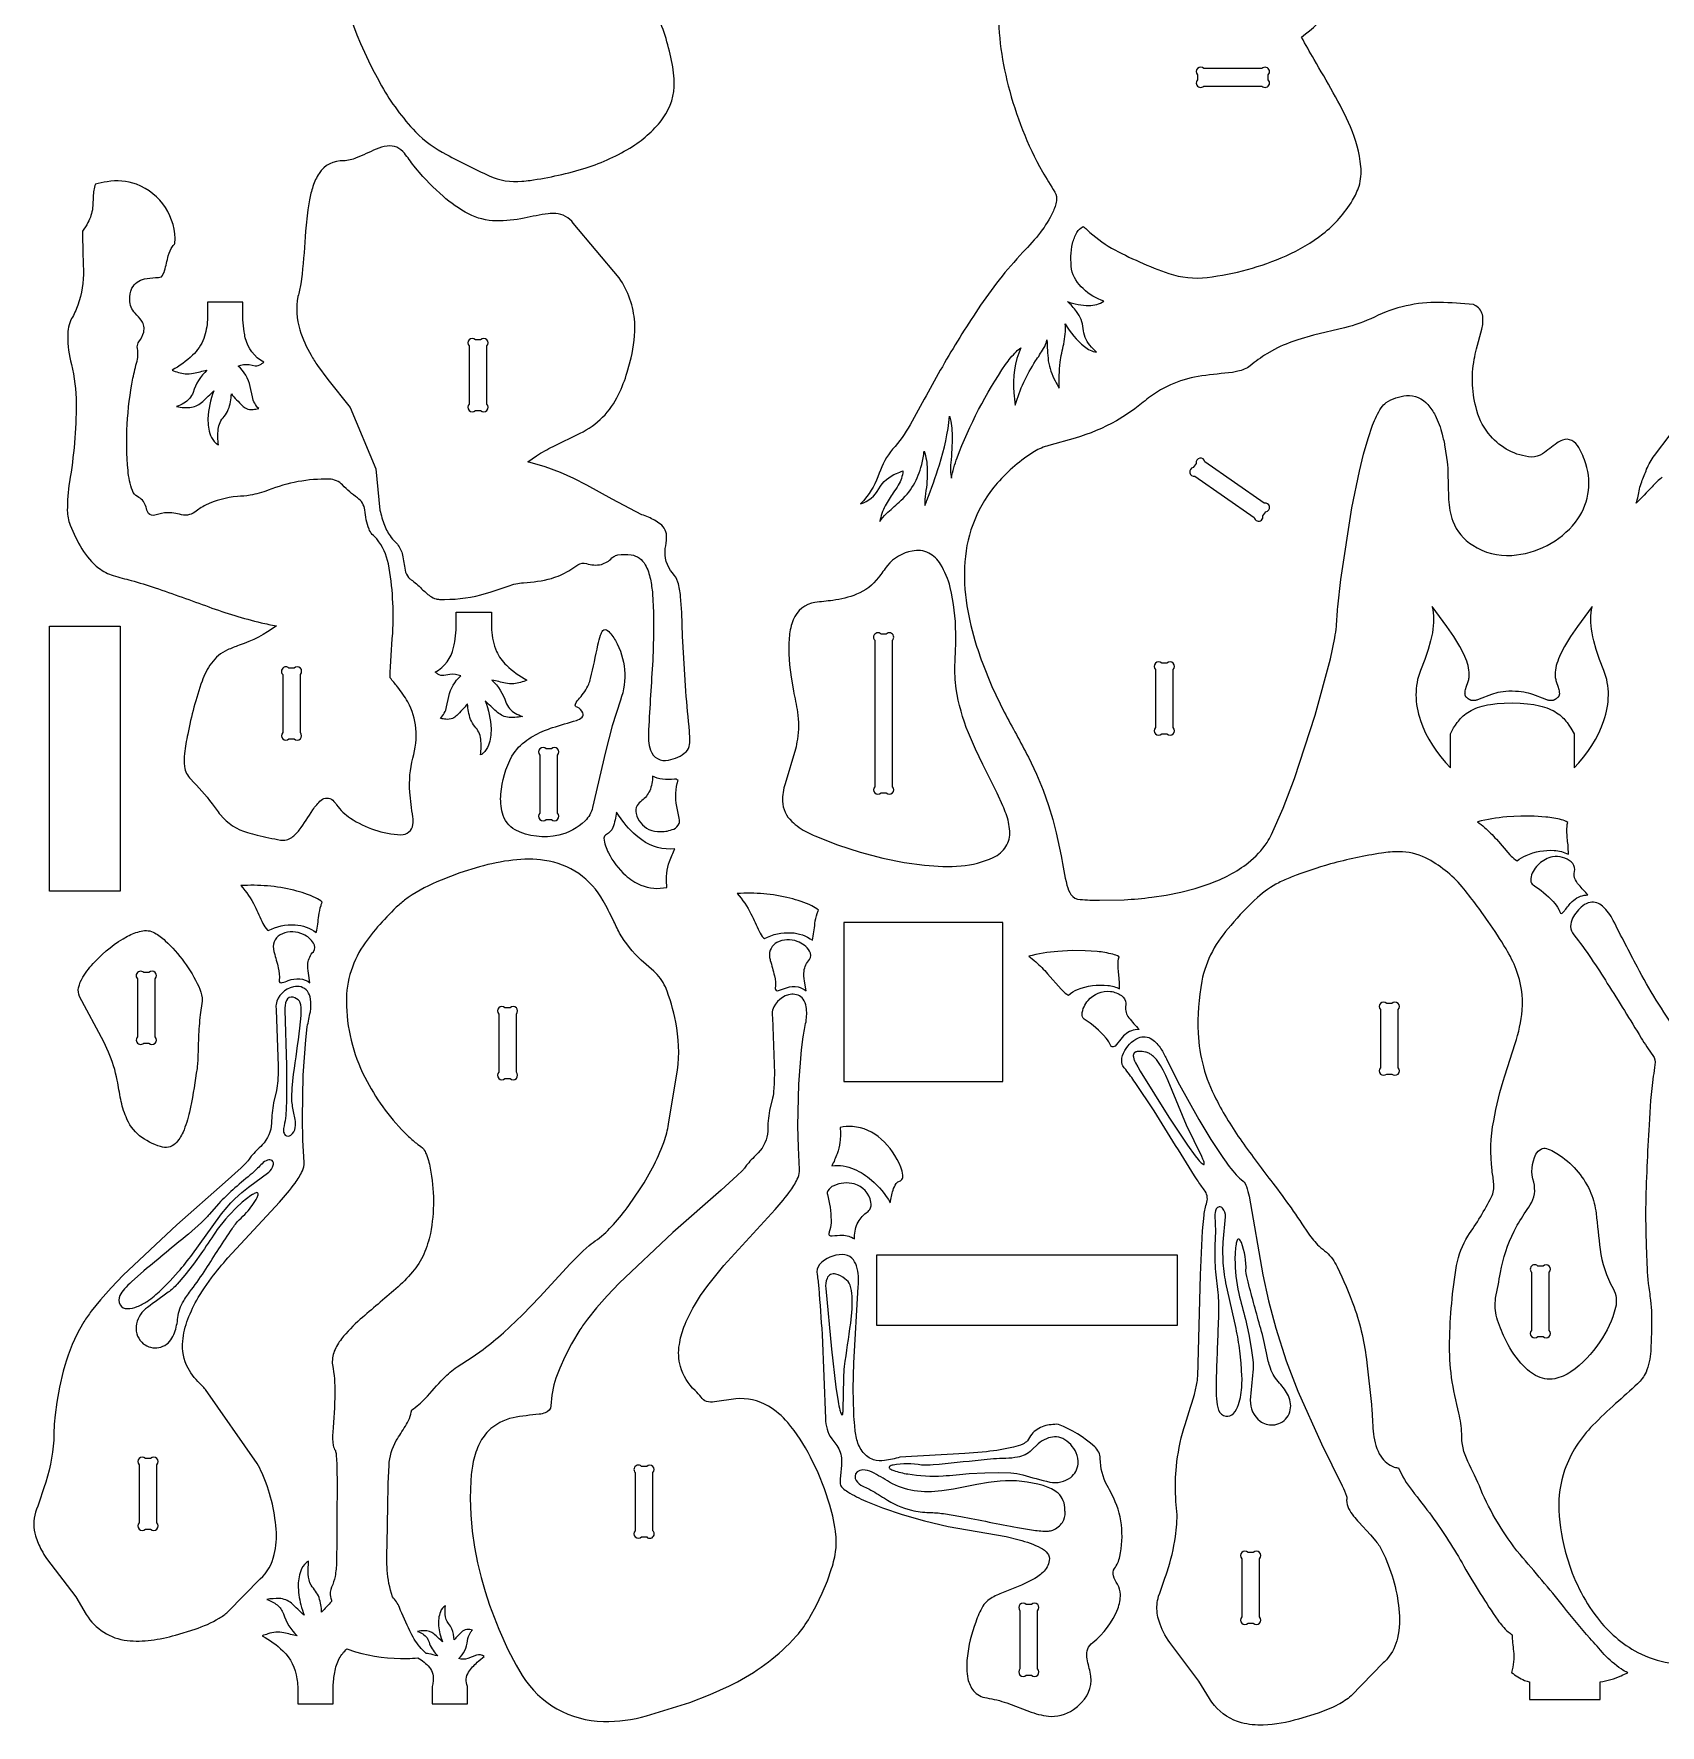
# Model space of a CAD drawing. Extents: x -8 to 102, y -13 to 82.
# Drawn here: x -7.41 to 38.62, y -12.76 to 35.13 of the extents above; entities that cross this region are included whole.
import ezdxf

# ---------------------------------------------------------------- set-up
doc = ezdxf.new("R2010")
doc.units = 0
doc.header["$MEASUREMENT"] = 0
doc.layers.get('0').update_dxf_attribs({"linetype": 'CONTINUOUS'})

msp = doc.modelspace()

# ---------------------------------------------------------------- linework, layer by layer
for points in [[(0.971, 37.663, 0.07985), (2.432, 33.65, 0.060537), (3.393, 32.353, 0.079086), (4.27, 31.706, 0.011573), (5.478, 31.104, 0.13375), (6.406, 30.95, 0.020815), (6.636, 30.977, 0.040692), (8.224, 31.331, 0.062353), (9.535, 31.937, 0.092105), (10.408, 32.747, 0.167821), (10.717, 33.764, 0.033822), (10.688, 34.102, 0.054737), (10.305, 35.508, 0.021849)], [(19.899, 36.07, 0.074267), (20.173, 33.657, 0.066044), (21.138, 31.222, 0.007906), (21.493, 30.641, -0.162679), (21.537, 30.396, -0.070518), (21.431, 30.076, -0.057693), (21.086, 29.511, -0.026489), (20.586, 28.939, 0.042284), (19.317, 27.335, 0.018242), (18.307, 25.701, 0.004023), (17.393, 24.054, -0.060794), (16.899, 23.366, 0.086601), (16.518, 22.683, -0.090637), (16.107, 21.94, -0.02392), (15.991, 21.815, 0.188182), (16.511, 22.24, -0.175135), (17.009, 22.68, -0.023184), (17.191, 22.747, -0.118251), (17.058, 22.345, -0.031794), (16.916, 22.131, 0.026785), (16.687, 21.761, 0.077026), (16.538, 21.313, -0.067616), (16.718, 21.538, -0.008769), (17.086, 21.863, 0.156776), (17.721, 22.927, 0.033382), (17.79, 23.312, -0.079371), (17.877, 22.795, -0.054201), (17.828, 22.105, 0.053871), (17.811, 21.774, 0.038903), (17.869, 21.907, 0.009287), (18.225, 22.919, 0.050482), (18.512, 24.298, -0.069148), (18.58, 23.746, -0.028796), (18.546, 22.977, 0.067967), (18.561, 22.545, -0.036164), (18.725, 23.122, -0.058782), (20.098, 25.765, -0.049387), (20.397, 26.125, -0.026304), (20.526, 26.237, 0.124774), (20.328, 24.958, 0.020766), (20.368, 24.611, -0.073825), (20.947, 25.862, 0.009793), (21.171, 26.211, 0.084693), (21.267, 26.463, 0.019747), (21.305, 25.865, 0.082244), (21.498, 25.298, 0.019063), (21.617, 25.089, -0.036325), (21.643, 25.825, -0.026425), (21.743, 26.341, 0.066476), (21.786, 26.912, 0.096788), (22.329, 26.269, 0.116157), (22.669, 26.11, -0.026073), (22.482, 26.306, -0.15081), (22.294, 26.784, 0.138701), (22.102, 27.261, 0.056276), (21.845, 27.548, 0.093564), (22.458, 27.43, 0.139041), (22.879, 27.555, -0.116903), (22.295, 27.91, -0.168219), (21.964, 28.459, -0.083923), (21.993, 29.191, -0.066568), (22.116, 29.504, -0.142693), (22.29, 29.668), (22.323, 29.651, -0.047693), (22.402, 29.576, 0.054516), (23.094, 29.058, 0.038172), (24.716, 28.337, 0.108398), (25.804, 28.228, 0.073413), (28.035, 28.839, 0.05551), (29.079, 29.461, 0.090073), (29.918, 30.411, 0.049961), (30.102, 30.814, 0.094579), (30.152, 31.369, 0.082812), (29.858, 32.489, 0.025033), (29.369, 33.459, 0.004518), (28.827, 34.401, -0.00947), (28.475, 35.034, 0.049697), (29.314, 35.815, 0.044365)], [(38.681, 22.57, 0.032512), (38.394, 22.301, -0.008994), (37.947, 21.837, 0.03751), (38.039, 22.233, -0.033272), (38.103, 22.441, -0.003632), (38.242, 22.795, -0.051996), (38.462, 23.183), (38.906, 23.773, 0.039199)], [(39.113, 6.868, -0.034838), (37.98, 8.701, -0.003946), (37.295, 10.023, 0.094421), (36.997, 10.425, 0.223286), (36.64, 10.53, 0.13347), (36.437, 10.435, 0.103407), (36.144, 10.086, 0.108505), (36.089, 9.852, 0.161755), (36.185, 9.615, -0.023981), (37.129, 8.24, -0.004219), (38.088, 6.692, 0.015925), (38.417, 6.201, -0.189539), (38.478, 5.935, -0.01026), (38.427, 5.608, 0.020532), (38.31, 4.235, 0.009675), (38.212, 1.863, 0.011717), (38.238, 0.622, 0.021309), (38.287, -0.257, 0.003432), (38.354, -0.734, -0.035832), (38.378, -1.531, -0.009663), (38.358, -2.177, -0.086739), (38.224, -2.772, -0.098046), (37.983, -3.097, -0.007922), (37.363, -3.66, 0.011556), (36.722, -4.271, 0.108194), (35.919, -5.54, 0.093257), (35.757, -6.677, 0.063853), (35.984, -7.999, 0.093412), (36.847, -9.729, 0.105223), (37.99, -10.704, 0.163797), (39.819, -10.993, 0.060579)]]:
    msp.add_lwpolyline(points, format="xyb")
for points in [[(25.708, 33.643), (27.354, 33.643, 1), (27.531, 33.82), (27.531, 33.966, 1), (27.354, 34.143), (25.708, 34.143, 1), (25.531, 33.966), (25.531, 33.82, 1)], [(11.051, 14.798, 0.178281), (11.15, 15.006, 0.033481), (11.159, 15.175), (11.148, 15.367, 0.001958), (11.042, 16.509), (10.951, 18.074), (10.93, 18.738), (10.896, 19.195, 0.049313), (10.822, 19.602, 0.116728), (10.665, 19.859, -0.20712), (10.464, 20.554, 0.023067), (10.501, 20.861, 0.256167), (10.324, 21.245, 0.068447), (9.987, 21.436, 0.017744), (9.799, 21.51), (8.958, 21.945), (8.239, 22.346), (7.879, 22.531), (7.494, 22.703), (7.065, 22.862), (6.575, 23.006), (6.819, 23.176, -0.025929), (7.287, 23.443), (8.054, 23.814, 0.171014), (9.139, 24.911, 0.043375), (9.384, 25.541), (9.495, 25.948, 0.074093), (9.597, 26.958, 0.135872), (9.157, 28.216), (7.86, 29.76, 0.238538), (7.361, 30.036, 0.040557), (7.153, 30.031, 0.026906), (6.47, 29.903, -0.050065), (5.679, 29.827, -0.111186), (4.892, 30.026, -0.056522), (4.172, 30.527), (3.882, 30.794), (3.605, 31.083), (3.35, 31.383, 0.009673), (3.078, 31.745, 0.265699), (2.591, 31.949, 0.069329), (2.277, 31.862, -0.006645), (1.718, 31.61, -0.074444), (1.361, 31.529, 0.271912), (0.663, 31.173, 0.068203), (0.489, 30.807, 0.032946), (0.39, 30.422), (0.343, 30.139), (0.281, 29.534, -0.010107), (0.183, 28.318), (0.143, 28.045, -0.012134), (0.066, 27.687, 0.121151), (0.121, 26.743, 0.059183), (0.438, 26.026, 0.018909), (0.622, 25.731), (0.907, 25.333), (1.544, 24.544), (2.27, 22.808), (2.388, 21.638, 0.034941), (2.514, 21.21, 0.061726), (2.704, 20.867, 0.02665), (2.879, 20.671, -0.127471), (3.023, 20.367, -0.006262), (3.096, 19.941, 0.108839), (3.196, 19.73, 0.074214), (3.266, 19.67, -0.05919), (3.566, 19.415, 0.03897), (3.81, 19.204, 0.07168), (3.976, 19.126, 0.058108), (4.068, 19.113, 0.069397), (5.241, 19.239), (5.531, 19.323), (6.019, 19.49, -0.065693), (6.449, 19.583, 0.054562), (7.241, 19.707, 0.067321), (7.731, 19.924), (7.99, 20.094, -0.202817), (8.229, 20.124, 0.129776), (8.655, 20.103, 0.13557), (8.953, 20.284, -0.05437), (9.059, 20.353, -0.07755), (9.124, 20.369, -0.066446), (9.5, 20.375, -0.230988), (9.895, 20.092, -0.080083), (10.042, 19.686, -0.029031), (10.102, 19.271), (10.132, 18.744), (10.133, 18.112), (10.108, 17.38, 0.001519), (9.99, 15.421, 0.022392), (9.993, 15.107, 0.05472), (10.045, 14.844, 0.385458), (10.555, 14.561, 0.141501)], [(2.674, 16.889, -0.013192), (2.749, 18.154, 0.059123), (2.628, 20.12, 0.114847), (2.295, 20.824, 0.038603), (2.17, 20.952, -0.091529), (2.077, 21.101, -0.075959), (1.963, 21.645, 0.20403), (1.748, 21.985, -0.048907), (1.33, 22.352, 0.186135), (0.948, 22.517, 0.100252), (-0.778, 22.2, -0.038401), (-1.288, 22.059, -0.028276), (-1.649, 22.025, 0.088598), (-2.553, 21.781, 0.050706), (-2.852, 21.582, -0.234057), (-3.29, 21.521, 0.113017), (-3.716, 21.558, 0.023627), (-4.021, 21.49, -0.339561), (-4.197, 21.596, -0.023927), (-4.246, 21.767, 0.187802), (-4.479, 22.022, -0.174388), (-4.618, 22.192, -0.070926), (-4.743, 22.761, -0.071613), (-4.605, 25.371, -0.015452), (-4.488, 25.861, 0.113875), (-4.483, 26.264, -0.162954), (-4.435, 26.407, 0.082309), (-4.3, 26.682, 0.211195), (-4.358, 26.994, 0.046464), (-4.544, 27.214, -0.192832), (-4.695, 27.592, -0.113817), (-4.633, 27.922, -0.219063), (-4.282, 28.187, -0.041894), (-3.966, 28.222, 0.033425), (-3.8, 28.244, 0.095298), (-3.709, 28.418, 0.00277), (-3.604, 28.841, -0.076642), (-3.483, 29.108, -0.043845), (-3.415, 29.19, 0.328486), (-4.509, 30.864, 0.125138), (-5.336, 30.938, 0.034321), (-5.667, 30.87, 0.07145), (-5.733, 30.515, -0.01966), (-5.747, 30.193, -0.099529), (-5.879, 29.785, -0.035923), (-6.035, 29.535, 0.005279), (-6.007, 28.44, -0.087788), (-6.164, 27.442, -0.037552), (-6.342, 27.061, 0.128014), (-6.45, 26.571, 0.064592), (-6.348, 25.767, -0.064387), (-6.214, 24.659, -0.042951), (-6.402, 22.436, 0.032372), (-6.464, 21.629, 0.091348), (-6.383, 21.217, 0.037028), (-6.05, 20.542, 0.089911), (-5.573, 19.998, 0.084505), (-5.163, 19.786, 0.014774), (-4.654, 19.648, -0.01359), (-3.975, 19.44, -0.004579), (-2.459, 18.9, 0.028296), (-0.978, 18.452, 0.013162), (-0.545, 18.364, -0.080481), (-1.602, 17.813, 0.011974), (-1.929, 17.682, 0.131057), (-2.383, 17.304, 0.078379), (-2.649, 16.799, 0.038979), (-3.052, 15.297, 0.022833), (-3.15, 14.748, 0.056079), (-3.148, 14.378, 0.150124), (-2.968, 14.018, -0.033901), (-2.366, 13.327, 0.012793), (-2.13, 13.015, 0.150841), (-1.36, 12.508, 0.006846), (-1.087, 12.436, 0.010561), (-0.426, 12.295, 0.208047), (-0.111, 12.373, 0.06707), (0.102, 12.58, 0.019464), (0.485, 13.151, -0.056689), (0.722, 13.425, -0.391985), (1.049, 13.422, -0.066798), (1.16, 13.295, 0.091304), (1.553, 12.919, 0.139567), (2.981, 12.448, 0.388327), (3.32, 12.735, 0.070786), (3.32, 12.953, -0.020435), (3.23, 13.656, -0.080742), (3.322, 14.619, 0.08369), (3.406, 15.46, 0.10963), (3.172, 16.208, 0.043926), (2.881, 16.639, 0.011415)], [(-1.495, 27.53), (-2.495, 27.53), (-2.495, 27.03, -0.068844), (-2.599, 26.503, -0.112101), (-2.918, 26.023, -0.064942), (-3.499, 25.6, 0.07331), (-3.126, 25.501, 0.07207), (-2.893, 25.516, 0.005783), (-2.509, 25.604, 0.123911), (-2.903, 24.974, -0.184957), (-3.165, 24.667, -0.039036), (-3.369, 24.57, 0.075561), (-2.946, 24.551, 0.153549), (-2.631, 24.718, 0.003489), (-2.314, 25.015, 0.081362), (-2.482, 24.227, 0.092003), (-2.409, 23.755, 0.110441), (-2.262, 23.536, 0.061375), (-2.187, 23.484, -0.051974), (-2.193, 23.93, -0.158753), (-2.022, 24.29, 0.133981), (-1.845, 24.709, 0.02712), (-1.819, 24.931, 0.024975), (-1.512, 24.6, 0.056066), (-1.395, 24.519, 0.151487), (-1.204, 24.492, 0.011613), (-1.046, 24.513, -0.141205), (-1.225, 24.845), (-1.286, 25.141, 0.158802), (-1.627, 25.719, -0.113769), (-1.317, 25.764), (-1.145, 25.728, 0.17626), (-0.977, 25.773, 0.030081), (-0.898, 25.829, -0.222578), (-1.424, 26.522, -0.024043), (-1.457, 26.687, -0.016694), (-1.495, 27.03)], [(22.206, 10.617, 0.017877), (22.759, 10.592), (23.454, 10.608, 0.018689), (24.237, 10.679), (24.645, 10.741), (25.055, 10.824), (25.461, 10.928), (25.856, 11.057, 0.078932), (26.965, 11.654, 0.079276), (27.497, 12.232, 0.029897), (27.624, 12.458), (27.951, 13.2), (28.275, 14.042), (28.862, 15.831), (29.291, 17.425), (29.416, 18.025, 0.023072), (29.461, 18.347, -0.008382), (29.501, 18.898), (29.589, 19.672), (29.901, 21.702), (30.113, 22.744), (30.23, 23.226), (30.355, 23.663), (30.485, 24.044, -0.058543), (30.73, 24.539, -0.068846), (30.869, 24.684, -0.119463), (31.444, 24.882, -0.228855), (32.05, 24.627, -0.068925), (32.256, 24.325, -0.05384), (32.454, 23.787, -0.019727), (32.533, 23.43), (32.595, 23.007, -0.021328), (32.618, 22.656, 0.00927), (32.636, 21.944, 0.073057), (32.754, 21.326, 0.165071), (33.319, 20.643, 0.164834), (34.423, 20.358, 0.210078), (36.23, 21.299, 0.24883), (36.521, 22.948, 0.05734), (36.321, 23.41, 0.12382), (36.125, 23.609, 0.224622), (35.859, 23.619, 0.058836), (35.699, 23.534, -0.002001), (35.298, 23.235, -0.140446), (34.982, 23.141, -0.197013), (33.821, 23.739, -0.112392), (33.437, 24.458, -0.11953), (33.362, 25.909, -0.018196), (33.427, 26.208), (33.573, 26.76, 0.098422), (33.604, 27.132, 0.217769), (33.407, 27.423, 0.02727), (33.338, 27.462, 0.015159), (32.375, 27.521, 0.118192), (30.539, 27.107, -0.049788), (29.686, 26.801), (28.813, 26.59), (28.373, 26.465, 0.042721), (27.71, 26.19), (27.489, 26.064, 0.033813), (27.02, 25.724, -0.105727), (26.671, 25.569, -0.019438), (26.519, 25.539, 0.005619), (25.653, 25.441, 0.131483), (24.139, 24.815, -0.004428), (23.754, 24.508), (23.492, 24.326), (23.235, 24.17, -0.056922), (22.064, 23.678), (21.318, 23.468, 0.061363), (20.913, 23.303, 0.068746), (19.862, 22.406, 0.16348), (18.945, 20.176, 0.060888), (19.003, 18.932, 0.038942), (19.268, 17.815, 0.013576), (19.431, 17.337), (19.711, 16.647), (20.058, 15.918, -0.001414), (20.745, 14.644), (20.971, 14.163), (21.158, 13.707), (21.31, 13.277), (21.432, 12.875), (21.529, 12.502), (21.668, 11.847, 0.021389), (21.834, 11.016, 0.06971), (21.947, 10.753, 0.255227)], [(4.913, 26.287), (4.913, 24.64, 1), (5.089, 24.463), (5.236, 24.463, 1), (5.413, 24.64), (5.413, 26.287, 1), (5.236, 26.463), (5.089, 26.463, 1)], [(25.453, 22.597), (27.134, 21.43, 1), (27.38, 21.474), (27.463, 21.594, 1), (27.419, 21.84), (25.738, 23.008, 1), (25.492, 22.963), (25.408, 22.843, 1)], [(17.453, 20.478, 0.18479), (16.751, 20.068, 0.011276), (16.5, 19.73, -0.13645), (15.878, 19.257, -0.060755), (15.202, 19.082, -0.0022), (14.7, 19.026, 0.268249), (14.085, 18.535, 0.072182), (13.976, 18.079, 0.020509), (13.96, 17.841), (13.963, 17.569), (13.984, 17.259), (14.026, 16.91), (14.09, 16.519, -0.008961), (14.207, 15.917, -0.073921), (14.202, 15.15, -0.020669), (14.148, 14.871), (13.854, 13.893, 0.078552), (13.781, 13.396, 0.192817), (14.041, 12.827, 0.075294), (14.484, 12.517, 0.019173), (14.701, 12.414), (15.34, 12.16), (15.983, 11.951), (16.617, 11.786), (17.229, 11.664), (17.805, 11.586, 0.044499), (18.838, 11.564, 0.088789), (19.749, 11.804, 0.132211), (20.107, 12.112, 0.16497), (20.215, 12.553, 0.071959), (20.108, 13.041, 0.017437), (20.022, 13.263), (19.856, 13.626), (19.451, 14.432), (19.24, 14.872), (19.043, 15.335, -0.059173), (18.699, 16.579), (18.671, 16.841), (18.66, 17.107), (18.661, 17.242, 0.016764), (18.687, 18.156, 0.054492), (18.528, 19.452, 0.071404), (18.258, 20.108, 0.126689), (17.921, 20.424, 0.179703)], [(4.544, 18.754), (5.544, 18.754), (5.544, 18.254, 0.090549), (5.686, 17.639, 0.093385), (5.968, 17.248, 0.064942), (6.548, 16.825, -0.07331), (6.175, 16.725, -0.07207), (5.942, 16.74, -0.005783), (5.558, 16.828, -0.123911), (5.952, 16.199, 0.184961), (6.214, 15.891, 0.039036), (6.418, 15.794, -0.075561), (5.995, 15.776, -0.153549), (5.68, 15.942, -0.003489), (5.363, 16.239, -0.081362), (5.532, 15.451, -0.092003), (5.459, 14.98, -0.110441), (5.311, 14.76, -0.061375), (5.237, 14.708, 0.051974), (5.242, 15.155, 0.158753), (5.071, 15.515, -0.133973), (4.894, 15.933, -0.02712), (4.868, 16.155, -0.024991), (4.561, 15.824, -0.056041), (4.444, 15.743, -0.151487), (4.253, 15.717, -0.011613), (4.096, 15.738, 0.141198), (4.274, 16.069), (4.335, 16.365, -0.158802), (4.676, 16.943, 0.113769), (4.367, 16.989), (4.194, 16.952, -0.176275), (4.026, 16.998, -0.029943), (3.947, 17.053, 0.222578), (4.473, 17.746, 0.024043), (4.506, 17.912, 0.016694), (4.544, 18.254)], [(8.039, 16.319, 0.080498), (8.296, 16.709, 0.038778), (8.351, 16.873, 0.008786), (8.556, 17.825, -0.024597), (8.631, 18.103, -0.06162), (8.698, 18.228, -0.428602), (8.832, 18.234, -0.075148), (9.05, 17.95, -0.223976), (9.192, 16.256), (8.959, 15.53), (8.768, 14.799), (8.407, 13.218, -0.135665), (8.192, 12.84, -0.143582), (7.446, 12.437, -0.176973), (6.213, 12.587, -0.205448), (5.853, 13.062, -0.088397), (5.81, 13.598, -0.102807), (6.124, 14.674, -0.106953), (6.547, 15.128, -0.06052), (7.041, 15.396, -0.021531), (7.275, 15.481, -0.0075), (7.946, 15.683, 0.124577), (8.111, 15.777, 0.286415), (8.128, 15.897, 0.244634), (7.969, 16.058, -0.409728), (7.918, 16.144, -0.076316)], [(16.393, 17.954), (16.393, 13.807, 1), (16.57, 13.63), (16.717, 13.63, 1), (16.893, 13.807), (16.893, 17.954, 1), (16.717, 18.13), (16.57, 18.13, 1)], [(24.339, 17.126), (24.339, 15.48, 1), (24.516, 15.303), (24.662, 15.303, 1), (24.839, 15.48), (24.839, 17.126, 1), (24.662, 17.303), (24.516, 17.303, 1)], [(-0.366, 16.988), (-0.366, 15.341, 1), (-0.189, 15.165), (-0.043, 15.165, 1), (0.134, 15.341), (0.134, 16.988, 1), (-0.043, 17.165), (-0.189, 17.165, 1)], [(6.915, 14.704), (6.915, 13.058, 1), (7.091, 12.881), (7.238, 12.881, 1), (7.415, 13.058), (7.415, 14.704, 1), (7.238, 14.881), (7.091, 14.881, 1)], [(10.1, 14.108, -0.106151), (10.022, 13.689, -0.123987), (9.8, 13.416, 0.067693), (9.666, 13.273, 0.211793), (9.636, 13.045, 0.215138), (9.999, 12.598, 0.098916), (10.333, 12.536, 0.105513), (10.701, 12.61, 0.181614), (10.858, 12.767, 0.149044), (10.862, 12.864, 0.014462), (10.787, 13.249, -0.125907), (10.829, 13.992, 0.192646), (10.721, 14.021, -0.044704), (10.38, 14.019, -0.093826)], [(9.085, 13.086, -0.051504), (8.977, 12.651, -0.21037), (8.795, 12.458, 0.225462), (8.723, 12.349, 0.088263), (8.853, 11.937, 0.096356), (9.334, 11.299, 0.074356), (9.776, 11.02, 0.151364), (10.505, 10.957, 0.064092), (10.507, 11.008, -0.121409), (10.586, 11.694, -0.032344), (10.738, 12.052, -0.190016), (9.801, 12.3, -0.082206), (9.236, 12.87, -0.014555)], [(36.026, 11.894, 0.024046), (36.017, 12.161, -0.019344), (35.985, 12.552, -0.071742), (36.01, 12.799, 0.084811), (35.834, 12.871, 0.040901), (35.388, 12.948), (35.055, 12.972), (34.681, 12.975), (34.28, 12.953, 0.040707), (33.454, 12.815, -0.021927), (33.653, 12.655, -0.029254), (33.988, 12.32), (34.371, 11.883, 0.050689), (34.526, 11.741, 0.031502), (34.575, 11.71, -0.072447), (34.834, 11.862, -0.120703), (35.62, 12.003, -0.098551)], [(4.863, -11.665, -0.247383), (4.896, -11.263, -0.062125), (5.143, -10.983, -0.017922), (5.337, -10.818, 0.262311), (5.119, -10.787), (4.876, -10.881, -0.152769), (4.617, -10.88, 0.188831), (4.866, -10.375, -0.09101), (4.949, -10.143, -0.054293), (5.006, -10.072, 0.057266), (4.846, -10.056, 0.183778), (4.692, -10.133, 0.030617), (4.488, -10.352, 0.090877), (4.423, -10.038, 0.080542), (4.326, -9.89, -0.167648), (4.234, -9.632, -0.041018), (4.241, -9.382, 0.177598), (4.098, -9.554, 0.120808), (4.048, -9.949, 0.069651), (4.157, -10.408, 0.016814), (3.912, -10.181, 0.191431), (3.644, -10.092, 0.034004), (3.45, -10.11, -0.156188), (3.719, -10.295, -0.067594), (3.791, -10.459, 0.103088), (4.026, -10.803, 0.006368), (3.767, -10.743, 0.026088), (3.698, -10.733, -0.079517), (3.36, -10.325, -0.022164), (3.233, -10.093, -0.009793), (2.936, -9.43, 0.095881), (2.74, -9.131, -0.060462), (2.589, -8.371), (2.579, -8.121, 0.002248), (2.619, -5.916), (2.645, -5.411, -0.118209), (2.85, -4.708, -0.011759), (3.109, -4.298, 0.090828), (3.287, -3.84, 0.04597), (3.667, -3.516, -0.005566), (4.186, -2.949, -0.052955), (4.572, -2.617), (4.997, -2.348), (5.304, -2.129, 0.020653), (5.884, -1.651), (6.419, -1.144), (6.911, -0.632), (7.77, 0.3), (8.139, 0.669), (8.31, 0.817, -0.01687), (8.542, 0.988, 0.046032), (8.993, 1.412, 0.02526), (9.433, 1.952), (9.757, 2.424, 0.061353), (10.453, 3.823, 0.047114), (10.562, 4.316), (10.809, 5.78, 0.084268), (10.758, 7.145, 0.051281), (10.465, 8.139, 0.107975), (10.138, 8.588), (9.783, 8.892, -0.071932), (9.171, 9.664, -0.017298), (8.988, 10.036, 0.009645), (8.708, 10.576, 0.23801), (7.046, 11.72, 0.07169), (6.152, 11.728, 0.04009), (5.202, 11.54), (4.651, 11.37), (4.121, 11.166, 0.048864), (3.186, 10.671, 0.035461), (2.92, 10.458, 0.05511), (1.911, 9.305, 0.161713), (1.439, 7.596, 0.115226), (2.022, 5.459, 0.078726), (3.168, 3.929, 0.019229), (3.418, 3.712, -0.020753), (3.588, 3.585, -0.106081), (3.68, 3.444, -0.056181), (3.81, 3.006, -0.096694), (3.815, 1.159, -0.048993), (3.63, 0.574, -0.071058), (3.306, 0.067, -0.034762), (2.837, -0.411, 0.003881), (1.831, -1.272, 0.044838), (1.295, -1.828, 0.060427), (1.094, -2.175, 0.116907), (1.042, -2.564, -0.048005), (1.114, -3.36, -0.013072), (1.049, -4.472, 0.053051), (1.065, -4.844, 0.085508), (1.124, -4.992, -0.087191), (1.146, -5.1, -0.01765), (1.162, -5.337), (1.173, -6.084, -0.000885), (1.159, -8.142, -0.035383), (1.117, -8.552, -0.057843), (1.017, -8.86, 0.161762), (0.99, -9.133, 0.024265), (1.019, -9.258), (1.018, -9.26, 0.024215), (0.736, -9.566, 0.069827), (0.662, -9.153, 0.063673), (0.567, -8.972, -0.030679), (0.442, -8.804, -0.123525), (0.356, -8.489, -0.039334), (0.368, -8.119, 0.163188), (0.17, -8.339, 0.107892), (0.074, -8.791, 0.069468), (0.148, -9.357, 0.025945), (0.241, -9.65, 0.005037), (-0.119, -9.314, 0.165814), (-0.465, -9.178, 0.04998), (-0.814, -9.205, -0.072056), (-0.522, -9.361, -0.140604), (-0.348, -9.609, 0.123938), (0.046, -10.239, 0.005783), (-0.338, -10.151, 0.133349), (-0.787, -10.18, 0.018807), (-0.944, -10.235, -0.06465), (-0.358, -10.662, -0.1671), (0.035, -11.448, -0.022967), (0.06, -11.665), (0.06, -12.165), (1.06, -12.165), (1.06, -11.665, -0.01737), (1.105, -11.271, -0.072953), (1.237, -10.873, -0.087593), (1.45, -10.607), (1.698, -10.686, 0.07215), (3.153, -10.878, 0.020769), (3.461, -10.858, -0.083037), (3.787, -11.128, -0.213099), (3.891, -11.527, -0.02231), (3.864, -11.665), (3.864, -12.165), (4.863, -12.165)], [(34.926, -11.54), (34.926, -12.04), (36.926, -12.04), (36.926, -11.539, 0.072213), (37.519, -11.364, 0.009037), (37.707, -11.278, -0.066967), (37.524, -11.174, -0.058458), (37.04, -10.76, 0.009435), (36.63, -10.305, -0.007588), (35.885, -9.401, 0.009309), (34.659, -7.935, -0.041146), (34.025, -7.021, -0.039674), (33.549, -6.09, 0.019532), (33.182, -5.298, -0.126799), (33.009, -4.511, 0.05175), (32.926, -3.933, -0.022377), (32.721, -2.918, -0.038826), (32.665, -1.911, -0.037713), (32.863, 0.255, -0.090701), (33.183, 1.086, 0.031049), (33.852, 2.192, 0.140042), (33.916, 2.563, 0.017278), (33.865, 2.939, -0.073795), (33.912, 4.35, -0.033984), (34.231, 5.625), (34.522, 6.534, 0.054094), (34.719, 7.482, 0.11238), (34.549, 8.631, 0.047847), (34.264, 9.214, 0.020568), (33.757, 9.991, 0.020113), (33.02, 10.977, 0.098954), (31.985, 11.793, 0.116209), (31.231, 11.967, 0.046522), (30.739, 11.928, 0.027314), (29.294, 11.62, 0.020024), (28.183, 11.247, 0.01826), (27.829, 11.09, 0.065918), (27.228, 10.669, 0.037913), (26.471, 9.875, 0.139056), (25.649, 8.303, 0.055025), (25.546, 6.829, 0.109434), (26.051, 4.97, 0.039017), (26.784, 3.762, 0.009888), (27.662, 2.581, -0.01905), (28.662, 1.163, 0.045593), (28.971, 0.795, 0.020847), (29.176, 0.628, -0.103462), (29.48, 0.213, -0.025298), (29.961, -0.919, -0.06067), (30.32, -2.503, -0.011244), (30.466, -3.858, 0.011054), (30.508, -4.522, 0.107134), (30.716, -5.152, 0.162811), (31.1, -5.456, 0.050698), (31.22, -5.482, 0.062641), (31.601, -6.12, -0.007411), (32.16, -6.848, -0.028053), (33.071, -8.264, 0.02161), (34.028, -9.793, 0.05135), (34.32, -10.117, 0.02831), (34.434, -10.205, 0.030206), (34.476, -10.667, -0.09419), (34.417, -11.27, 0.065806), (34.787, -11.496, 0.043761)], [(36.581, 10.742, -0.004255), (36.327, 11.025, -0.112584), (36.204, 11.232, -0.112259), (36.207, 11.461, 0.232315), (36.109, 11.677, 0.2221), (35.58, 11.82, 0.149175), (35.199, 11.622, 0.150297), (34.97, 11.256, 0.187024), (34.984, 11.075, 0.13391), (35.029, 11.028, -0.064608), (35.595, 10.557, -0.071304), (35.757, 10.332, 0.023756), (35.794, 10.244, 0.268998), (35.828, 10.22, 0.268998), (35.865, 10.237, 0.055061), (35.927, 10.308, -0.045905), (36.138, 10.555, -0.177752), (36.53, 10.741, -0.021452)], [(0.585, 9.682, 0.018022), (0.657, 10.159, -0.051603), (0.719, 10.445, -0.026785), (0.755, 10.535, 0.080694), (0.566, 10.659, 0.053053), (-0.05, 10.874, 0.077465), (-1.549, 11.006, -0.072784), (-1.154, 10.427, -0.005403), (-0.924, 9.936, 0.087246), (-0.795, 9.75), (-0.774, 9.732, -0.137539), (-0.017, 9.895, -0.150793)], [(14.628, 9.459, 0.018022), (14.7, 9.936, -0.051603), (14.762, 10.221, -0.026785), (14.798, 10.312, 0.080644), (14.609, 10.435, 0.05304), (13.993, 10.651, 0.077457), (12.494, 10.782, -0.072736), (12.889, 10.204, -0.005403), (13.119, 9.713, 0.087233), (13.248, 9.527), (13.269, 9.509, -0.137524), (14.026, 9.672, -0.150796)], [(-2.811, 5.697, -0.01671), (-3.004, 4.597, -0.043159), (-3.188, 4.027, -0.087862), (-3.404, 3.701, -0.286594), (-3.825, 3.616, -0.089748), (-4.417, 3.927, -0.125923), (-4.801, 4.456, -0.046938), (-4.951, 4.954, -0.003107), (-5.049, 5.494, 0.051422), (-5.296, 6.296), (-5.428, 6.586), (-6.117, 7.871, -0.171649), (-6.142, 8.116, -0.083698), (-6.023, 8.413, -0.05755), (-5.687, 8.851, -0.081256), (-4.757, 9.573, -0.057311), (-4.372, 9.722, -0.185799), (-3.992, 9.67, -0.05574), (-3.689, 9.447, -0.096288), (-2.744, 8.148, -0.063515), (-2.65, 7.829, -0.051121), (-2.649, 7.731), (-2.701, 7.352, 0.022388), (-2.748, 6.707, 0.006046), (-2.769, 6.062), (-2.783, 5.874, -0.02348)], [(0.406, 8.251), (0.361, 8.528, -0.059538), (0.349, 8.808, -0.167526), (0.502, 9.137, 0.30065), (0.504, 9.376, 0.154287), (0.218, 9.625, 0.212826), (-0.376, 9.643, 0.341854), (-0.629, 9.22, 0.028465), (-0.609, 9.113, -0.01198), (-0.49, 8.677, -0.086859), (-0.466, 8.332, 0.262266), (-0.446, 8.266, 0.240332), (-0.379, 8.261, 0.038122), (-0.21, 8.318, -0.110057), (0.117, 8.371, -0.150975)], [(14.449, 8.028), (14.404, 8.305, -0.059601), (14.392, 8.585, -0.167501), (14.545, 8.914, 0.300709), (14.547, 9.152, 0.171833), (14.199, 9.428, 0.208573), (13.622, 9.398, 0.307318), (13.414, 8.997, 0.028599), (13.434, 8.89, -0.011996), (13.553, 8.454, -0.087562), (13.575, 8.091, 0.261177), (13.605, 8.039, 0.261177), (13.664, 8.037, 0.018445), (13.896, 8.117, -0.122693), (14.222, 8.138, -0.120681)], [(21.876, 7.902, -0.10637), (22.132, 8.063, -0.123447), (22.992, 8.181, -0.085955), (23.323, 8.086, 0.024347), (23.314, 8.353, -0.0193), (23.282, 8.745, -0.072107), (23.307, 8.992, 0.084836), (23.13, 9.063, 0.040868), (22.685, 9.141), (22.351, 9.165), (21.978, 9.168), (21.577, 9.146, 0.040691), (20.751, 9.008, -0.021723), (20.95, 8.847, -0.028956), (21.286, 8.513), (21.671, 8.075, 0.050309), (21.827, 7.933, 0.031566)], [(-3.4, -10.213), (-2.847, -10.043, 0.055458), (-2.165, -9.738, 0.039293), (-1.915, -9.555), (-1.003, -8.623, 0.153676), (-0.608, -7.935, 0.077615), (-0.55, -7.218, 0.083751), (-0.949, -5.63, 0.024591), (-1.088, -5.351), (-2.553, -3.263, 0.056203), (-2.654, -3.147, -0.081454), (-3.046, -2.656, -0.144678), (-3.196, -1.891, -0.069983), (-3.05, -1.271, -0.041951), (-2.756, -0.658), (-2.58, -0.379), (-2.378, -0.097, -0.017384), (-1.917, 0.467), (-0.455, 2.048, 0.025552), (-0.013, 2.586, 0.044409), (0.19, 2.931, 0.104586), (0.243, 3.172), (0.205, 3.798), (0.191, 4.424), (0.215, 5.637), (0.286, 6.644), (0.331, 7.011, -0.01469), (0.417, 7.434, 0.07129), (0.425, 7.795, 0.118077), (0.334, 8.016, 0.291747), (-0.063, 8.142, 0.301004), (-0.554, 7.64, 0.092794), (-0.549, 7.487), (-0.493, 5.899, -0.016982), (-0.508, 5.476, -0.026034), (-0.54, 5.209), (-0.625, 4.857, 0.051148), (-0.68, 4.282, -0.1825), (-0.949, 3.663, 0.021143), (-1.256, 3.344, 0.032897), (-1.339, 3.228, -0.031139), (-1.4, 3.158), (-1.541, 3.019), (-1.997, 2.609), (-3.366, 1.405), (-4.882, -0.027), (-5.22, -0.381), (-5.523, -0.722), (-5.784, -1.045, 0.020945), (-5.994, -1.345), (-6.122, -1.562, 0.057172), (-6.577, -2.737), (-6.686, -3.196), (-6.762, -3.616), (-6.809, -3.976, 0.02339), (-6.849, -4.693, -0.06291), (-7.123, -6.045, 0.001701), (-7.361, -6.736, 0.150451), (-7.359, -7.406, 0.058815), (-7.194, -7.806, 0.0226), (-7.049, -8.047), (-6.222, -9.135), (-5.925, -9.631, 0.232845), (-4.766, -10.367, 0.064053), (-4.093, -10.357, 0.039459)], [(-4.477, 8.369), (-4.477, 6.722, 1), (-4.3, 6.546), (-4.154, 6.546, 1), (-3.977, 6.722), (-3.977, 8.369, 1), (-4.154, 8.546), (-4.3, 8.546, 1)], [(-0.106, 4.938, -0.027323), (-0.097, 5.268), (-0.056, 5.669, 0.00395), (0.121, 6.97), (0.153, 7.33, 0.046696), (0.145, 7.636, 0.102735), (0.106, 7.738, 0.146482), (-0.069, 7.848, 0.374257), (-0.259, 7.75, 0.109946), (-0.309, 7.477), (-0.261, 5.918), (-0.26, 4.91), (-0.282, 4.499, -0.051074), (-0.328, 4.207, 0.052092), (-0.344, 4.057, 0.175291), (-0.294, 3.94, 0.364774), (-0.137, 3.941, 0.196188), (-0.012, 4.156, 0.091659), (-0.012, 4.382, 0.006056), (-0.084, 4.753, -0.03448)], [(9.936, -12.498), (11.161, -12.118), (11.733, -11.9), (12.279, -11.653, 0.082548), (13.969, -10.46), (14.182, -10.236, 0.048079), (14.556, -9.711), (14.737, -9.382), (14.906, -9.03), (15.053, -8.673), (15.173, -8.326, 0.046153), (15.293, -7.792, 0.051169), (15.293, -7.374, 0.046978), (15.123, -6.531), (14.973, -6.074), (14.788, -5.616), (14.575, -5.172, 0.059457), (13.928, -4.192, 0.078178), (13.381, -3.728, 0.154352), (12.456, -3.526), (11.86, -3.612, -0.111123), (11.632, -3.598, -0.18237), (11.481, -3.474, 0.038343), (11.309, -3.291, -0.134657), (10.89, -2.606, -0.108297), (10.862, -1.988, -0.055976), (10.993, -1.494, -0.04196), (11.287, -0.881), (11.463, -0.602), (11.664, -0.319), (12.123, 0.248), (13.576, 1.84, 0.025417), (14.014, 2.382, 0.047706), (14.221, 2.743, 0.099622), (14.267, 2.972), (14.231, 3.593), (14.218, 4.207), (14.246, 5.384), (14.32, 6.359), (14.366, 6.721, -0.008009), (14.448, 7.154, 0.072444), (14.455, 7.576, 0.110671), (14.365, 7.795, 0.258986), (14.041, 7.93, 0.295106), (13.501, 7.485, 0.120537), (13.495, 7.273), (13.551, 5.683, -0.016948), (13.536, 5.259, -0.025915), (13.503, 4.99), (13.418, 4.635, 0.050943), (13.363, 4.059, -0.182504), (13.094, 3.44, 0.021211), (12.787, 3.121, 0.032762), (12.704, 3.005, -0.03131), (12.643, 2.934), (12.502, 2.796), (12.046, 2.386), (10.677, 1.181), (9.161, -0.251), (8.823, -0.604), (8.52, -0.945), (8.259, -1.268, 0.020945), (8.049, -1.568), (7.808, -1.971), (7.619, -2.333), (7.475, -2.655), (7.37, -2.937, 0.07989), (7.227, -3.72, -0.300302), (7.062, -3.92, -0.05478), (6.897, -3.963, 0.022665), (6.155, -4.059, 0.142967), (5.454, -4.436, 0.093563), (5.18, -4.844, 0.064153), (5.017, -5.369, 0.034214), (4.957, -5.849), (4.942, -6.334), (4.957, -6.809), (4.999, -7.274), (5.063, -7.727), (5.148, -8.164), (5.249, -8.583), (5.363, -8.984), (5.486, -9.363), (5.748, -10.047), (6.008, -10.62), (6.239, -11.063), (6.413, -11.359, 0.253647), (8.712, -12.66, 0.076417)], [(23.076, 6.472, 0.094222), (22.941, 6.692, 0.074302), (22.319, 7.225, -0.267215), (22.26, 7.365, -0.156185), (22.433, 7.755, -0.250797), (23.067, 8.011, -0.122617), (23.379, 7.892, -0.234671), (23.503, 7.676, -0.084842), (23.492, 7.589, 0.205081), (23.586, 7.264, 0.015282), (23.878, 6.935), (23.761, 6.925, 0.161695), (23.396, 6.711), (23.194, 6.464, -0.347432), (23.089, 6.455, -0.155755)], [(30.707, 7.496), (30.707, 5.85, 1), (30.884, 5.673), (31.03, 5.673, 1), (31.207, 5.85), (31.207, 7.496, 1), (31.03, 7.673), (30.884, 7.673, 1)], [(5.748, 7.371), (5.748, 5.724, 1), (5.925, 5.548), (6.071, 5.548, 1), (6.248, 5.724), (6.248, 7.371, 1), (6.071, 7.548), (5.925, 7.548, 1)], [(23.389, 5.98, -0.154213), (23.437, 6.265, -0.177781), (23.855, 6.696, -0.271593), (24.236, 6.656, -0.100241), (24.494, 6.385, -0.044633), (24.65, 6.099), (24.976, 5.454), (25.571, 4.383), (25.91, 3.819), (26.246, 3.307, 0.030576), (26.626, 2.817, 0.047069), (26.82, 2.641, -0.127797), (26.912, 2.484, -0.034438), (26.987, 2.212), (27.379, -0.009), (27.539, -0.745), (27.742, -1.52), (28.041, -2.445), (28.372, -3.311), (29.04, -4.803), (29.624, -5.987, -0.020357), (29.746, -6.278, -0.123994), (29.75, -6.397, 0.143633), (29.806, -6.632, 0.051221), (29.945, -6.844, 0.017735), (30.094, -7.019), (30.426, -7.376), (30.579, -7.555, -0.055572), (30.759, -7.835, -0.087451), (31.23, -9.475, -0.080059), (31.189, -10.298, -0.115802), (30.907, -10.88, -0.035563), (30.787, -11.004), (29.875, -11.935, -0.056401), (29.511, -12.183, -0.039129), (28.943, -12.423), (28.39, -12.593, -0.058974), (27.391, -12.763, -0.070441), (26.772, -12.699, -0.157153), (26.008, -12.205, -0.027661), (25.865, -12.011), (25.568, -11.515), (24.741, -10.427, -0.070996), (24.44, -9.822, -0.093565), (24.383, -9.35, -0.055553), (24.429, -9.116, -0.001701), (24.667, -8.425, 0.041899), (24.907, -7.421, 0.019839), (24.941, -7.073), (24.949, -6.808), (24.914, -6.433), (24.902, -6.081), (24.909, -5.749), (24.932, -5.437, -0.042798), (25.139, -4.368, 0.002364), (25.439, -3.402, 0.031736), (25.52, -3.045, 0.02511), (25.534, -2.895), (25.612, -0.011), (25.673, 1.234), (25.714, 1.674, -0.043977), (25.795, 2.041, 0.236466), (25.722, 2.391, -0.019803), (25.522, 2.672, -0.001137), (24.3, 4.633), (23.763, 5.43, 0.012872), (23.498, 5.798, -0.046199), (23.419, 5.9, -0.082609)], [(16.831, 2.029, -0.032574), (16.912, 2.382, -0.079195), (16.998, 2.57, -0.115767), (17.071, 2.628, 0.10974), (17.158, 2.685, 0.217532), (17.188, 2.813, 0.068922), (17.127, 3.034, 0.118715), (16.576, 3.832, 0.166643), (15.762, 4.184, 0.062012), (15.413, 4.163, -0.05175), (15.409, 3.745, -0.053467), (15.326, 3.414, -0.028733), (15.18, 3.074, -0.135276), (15.808, 2.979, -0.077352), (16.302, 2.67, -0.08802)], [(34.488, 1.221, -0.020124), (34.615, 1.453, -0.007683), (34.949, 1.967, 0.212918), (35.045, 2.606, -0.195263), (35.11, 3.403, -0.127018), (35.252, 3.547, -0.182473), (35.407, 3.564, -0.077136), (35.788, 3.366, -0.143572), (36.667, 2.298, -0.070182), (36.81, 1.73, 0.00194), (36.924, 0.705, 0.091641), (37.29, -0.402, -0.191969), (37.362, -0.943, -0.088326), (36.914, -1.911, -0.096898), (36.096, -2.762, -0.091168), (35.641, -2.955, -0.176754), (35.098, -2.863, -0.087686), (34.678, -2.51, -0.068842), (34.226, -1.803, -0.043808), (34.002, -1.227, -0.102416), (33.968, -0.675, 0.008167), (34.102, 0.054, -0.066567)], [(-3.815, -0.447), (-3.553, -0.186), (-3.322, 0.069, 0.018766), (-2.92, 0.574), (-2.146, 1.649, -0.036417), (-1.72, 2.137), (-1.521, 2.321), (-1.334, 2.473), (-0.759, 2.896, 0.160208), (-0.634, 3.088, 0.2893), (-0.666, 3.221, 0.270083), (-0.793, 3.234, 0.108971), (-0.951, 3.134, 0.017937), (-1.076, 3.006, -0.020907), (-1.284, 2.814, 0.009396), (-1.779, 2.394, 0.023296), (-2.17, 2.009), (-2.445, 1.694, -0.019967), (-2.666, 1.47), (-3.035, 1.14, 0.001422), (-4.299, 0.096), (-4.645, -0.212, 0.022928), (-4.841, -0.411, 0.06992), (-4.976, -0.598, 0.23893), (-4.969, -0.863, 0.257319), (-4.766, -0.971, 0.110996), (-4.484, -0.913, 0.050453), (-4.206, -0.764, 0.04324)], [(15.815, 1.002, -0.100192), (15.899, 1.433, -0.126475), (16.154, 1.743, 0.107869), (16.25, 1.832, 0.185484), (16.285, 2.047, 0.286037), (15.813, 2.559, 0.174727), (15.231, 2.51, 0.15756), (15.067, 2.368, 0.204011), (15.053, 2.262, -0.064639), (15.156, 1.532, -0.071268), (15.125, 1.257, 0.026461), (15.09, 1.156, 0.247834), (15.099, 1.11, 0.247834), (15.142, 1.092, 0.040608), (15.19, 1.091, -0.026431), (15.477, 1.108, -0.160597)], [(-4.355, -1.923, 0.220587), (-3.929, -2.08, 0.220587), (-3.534, -1.856, 0.076906), (-3.428, -1.654, 0.060415), (-3.334, -1.223, -0.113889), (-3.169, -0.752, -0.028961), (-2.946, -0.43, 0.017246), (-2.543, 0.146, -0.005369), (-1.797, 1.293, -0.039031), (-1.598, 1.548, 0.029284), (-1.389, 1.747, 0.060132), (-1.09, 2.176, 0.094041), (-1.06, 2.282, 0.25673), (-1.08, 2.311, 0.25673), (-1.115, 2.31, 0.073857), (-1.221, 2.258, 0.047105), (-1.55, 2.007, 0.053405), (-2.217, 1.267, 0.005946), (-2.632, 0.648), (-2.892, 0.289), (-3.134, -0.021), (-3.354, -0.278, -0.04611), (-3.608, -0.507, 0.003085), (-4.194, -0.936, 0.188844), (-4.502, -1.399, 0.25465)], [(26.787, -2.88), (26.766, -2.511), (26.729, -2.168, 0.018781), (26.619, -1.532), (26.332, -0.239, -0.036441), (26.251, 0.404), (26.246, 0.674), (26.256, 0.915), (26.323, 1.626, 0.194797), (26.239, 1.876, 0.236483), (26.145, 1.91, 0.236483), (26.061, 1.853, 0.1315), (26.017, 1.641, -0.022069), (26.034, 1.179, 0.01811), (26.023, 0.347, 0.015543), (26.047, -0.018), (26.099, -0.433, -0.020055), (26.119, -0.747), (26.12, -1.242, 0.001432), (26.059, -2.88), (26.058, -3.343, 0.029299), (26.086, -3.698, 0.046532), (26.127, -3.847, 0.238865), (26.329, -4.018, 0.257316), (26.544, -3.938, 0.110919), (26.689, -3.689, 0.073181), (26.785, -3.132, 0.021608)], [(27.658, -4.265, 0.220587), (28.059, -4.051, 0.220587), (28.155, -3.607, 0.076868), (28.074, -3.393, 0.060428), (27.814, -3.037, -0.113881), (27.573, -2.6, -0.028966), (27.481, -2.22, 0.017236), (27.319, -1.535, -0.005376), (26.959, -0.216, -0.039013), (26.901, 0.103, 0.097379), (26.77, 0.9, 0.107441), (26.708, 0.994, 0.246333), (26.675, 0.997, 0.246333), (26.653, 0.971, 0.073795), (26.621, 0.856, 0.047109), (26.59, 0.444, 0.053393), (26.699, -0.546, 0.005937), (26.885, -1.268), (26.98, -1.701), (27.05, -2.088), (27.097, -2.423, -0.046166), (27.098, -2.766, 0.008659), (27.023, -3.558, 0.241248), (27.3, -4.157, 0.169134)], [(22.248, -12.12, 0.265883), (22.492, -11.264, -0.021298), (22.397, -10.837, -0.279518), (22.563, -10.423, 0.131149), (23.275, -9.468, 0.087252), (23.346, -9.06, 0.119531), (23.264, -8.776, -0.067159), (23.152, -8.539, -0.222057), (23.178, -8.328, 0.101478), (23.328, -7.993, 0.176461), (23.107, -6.23, 0.017904), (22.972, -5.979, -0.123278), (22.777, -5.218, 0.210953), (22.618, -4.883, 0.089446), (21.592, -4.247, 0.075609), (21.181, -4.296, 0.141553), (20.836, -4.529, 0.034894), (20.712, -4.71, -0.121994), (20.582, -4.805, -0.051444), (20.324, -4.894, -0.033112), (19.556, -5.021), (18.946, -5.075), (17.106, -5.178, -0.022358), (16.673, -5.274, -0.099337), (16.36, -5.251, -0.151393), (16.069, -5.044, -0.109731), (15.888, -4.685, -0.037473), (15.825, -4.291, -0.016134), (15.798, -3.92), (15.784, -3.243), (15.796, -2.509), (15.921, -0.353, 0.099822), (15.876, 0.24, 0.109188), (15.748, 0.456, 0.205601), (15.474, 0.561, 0.208417), (14.83, 0.278, 0.248462), (14.763, -0.007, -0.012548), (14.807, -0.385, -0.002966), (14.902, -1.701), (15, -4.08, 0.161284), (15.176, -4.655), (15.316, -4.847, -0.144946), (15.453, -5.251, -0.035974), (15.451, -5.434, 0.007546), (15.41, -5.818, 0.06806), (15.425, -5.969, 0.131181), (15.485, -6.05, 0.0482), (15.63, -6.158, 0.036702), (16.137, -6.419), (16.611, -6.609), (17.17, -6.8), (17.797, -6.98), (18.473, -7.138), (20.108, -7.426), (20.479, -7.516, -0.055254), (21.089, -7.742, -0.089308), (21.287, -7.899, -0.217699), (21.334, -8.101, -0.170611), (21.151, -8.437, -0.068023), (20.846, -8.653, -0.023833), (20.547, -8.797), (19.937, -9.047, 0.062756), (19.593, -9.234, 0.09787), (19.455, -9.396, 0.04675), (19.25, -9.844, 0.061034), (19.008, -10.864, 0.06998), (19.03, -11.454, 0.109657), (19.185, -11.791, 0.193416), (19.561, -11.993, -0.048835), (20.13, -12.136), (20.823, -12.393, 0.074684), (21.388, -12.515, 0.184525), (22.092, -12.266, 0.032889)], [(15.513, -2.936, -0.021469), (15.539, -2.611, -0.003769), (15.713, -1.382), (15.75, -0.977, 0.031415), (15.752, -0.619, 0.079122), (15.693, -0.306, 0.162237), (15.549, -0.124, 0.107494), (15.291, 0.008, 0.385739), (15.042, -0.116, 0.116891), (15.005, -0.396), (15.166, -2.117), (15.294, -3.195), (15.354, -3.601, 0.034891), (15.407, -3.846, 0.072693), (15.455, -3.964, 0.233671), (15.462, -3.974, 0.233671), (15.475, -3.975, 0.208523), (15.489, -3.94, 0.03764), (15.5, -3.823)], [(34.986, 0.059), (34.986, -1.587, 1), (35.163, -1.764), (35.309, -1.764, 1), (35.486, -1.587), (35.486, 0.059, 1), (35.309, 0.236), (35.163, 0.236, 1)], [(22.15, -5.371, 0.139024), (22.093, -5.052, 0.182898), (21.712, -4.65, 0.214806), (21.254, -4.653, 0.085629), (21.019, -4.798), (20.833, -4.982, -0.145025), (20.437, -5.176, -0.045202), (20.104, -5.21, 0.017232), (19.402, -5.257, -0.005375), (18.042, -5.396, -0.038982), (17.718, -5.4, 0.097349), (16.91, -5.399, 0.10203), (16.808, -5.443, 0.534498), (16.821, -5.502, 0.073904), (16.929, -5.553, 0.047126), (17.33, -5.652, 0.053392), (18.325, -5.706, 0.005928), (19.068, -5.642), (19.51, -5.619), (19.903, -5.613), (20.242, -5.623, -0.045312), (20.58, -5.678, 0.008654), (21.35, -5.881, 0.212434), (21.939, -5.748, 0.197438)], [(-4.429, -5.39), (-4.429, -7.036, 1), (-4.253, -7.213), (-4.106, -7.213, 1), (-3.929, -7.036), (-3.929, -5.39, 1), (-4.106, -5.213), (-4.253, -5.213, 1)], [(9.614, -5.613), (9.614, -7.259, 1), (9.79, -7.436), (9.937, -7.436, 1), (10.114, -7.259), (10.114, -5.613, 1), (9.937, -5.436), (9.79, -5.436, 1)], [(21.77, -6.602, 0.235984), (21.529, -6.155, 0.083532), (21.159, -5.981, 0.093097), (19.943, -5.857, 0.018223), (19.608, -5.896), (19.28, -5.953), (18.626, -6.081), (18.287, -6.131, -0.072994), (17.51, -6.129, -0.085539), (16.812, -5.884, 0.015113), (16.315, -5.598, 0.119774), (16.058, -5.536, 0.162504), (15.892, -5.596, 0.38488), (15.868, -5.836, 0.134729), (16.056, -5.999, 0.01407), (16.223, -6.077, -0.025045), (16.664, -6.341, 0.084419), (17.436, -6.681, 0.056545), (17.932, -6.741, -0.027484), (18.335, -6.774), (18.825, -6.852, 0.001847), (20.433, -7.169), (20.89, -7.243, 0.045334), (21.308, -7.269, 0.051521), (21.431, -7.245, 0.132347), (21.708, -7.023, 0.169644), (21.779, -6.728, 0.013127)], [(26.784, -8.052), (26.784, -9.699, 1), (26.961, -9.876), (27.107, -9.876, 1), (27.284, -9.699), (27.284, -8.052, 1), (27.107, -7.876), (26.961, -7.876, 1)], [(20.504, -9.524), (20.504, -11.17, 1), (20.681, -11.347), (20.828, -11.347, 1), (21.004, -11.17), (21.004, -9.524, 1), (20.828, -9.347), (20.681, -9.347, 1)]]:
    msp.add_lwpolyline(points, format="xyb", close=True)
for points in [[(36.186, 14.338), (36.327, 14.488), (36.459, 14.645), (36.582, 14.807), (36.695, 14.975), (36.797, 15.146), (36.888, 15.322), (36.967, 15.5), (37.033, 15.679), (37.061, 15.77), (37.086, 15.861), (37.107, 15.951), (37.125, 16.042), (37.139, 16.133), (37.15, 16.224), (37.156, 16.314), (37.159, 16.404), (37.158, 16.494), (37.153, 16.582), (37.143, 16.671), (37.129, 16.758), (37.112, 16.845), (37.089, 16.931), (37.062, 17.016), (37.031, 17.099), (36.91, 17.412), (36.815, 17.69), (36.744, 17.937), (36.717, 18.052), (36.696, 18.16), (36.68, 18.264), (36.669, 18.363), (36.663, 18.459), (36.662, 18.551), (36.665, 18.642), (36.673, 18.731), (36.684, 18.819), (36.7, 18.906), (36.288, 18.343), (36.091, 18.057), (35.917, 17.775), (35.842, 17.636), (35.777, 17.499), (35.749, 17.432), (35.724, 17.365), (35.702, 17.3), (35.684, 17.235), (35.67, 17.172), (35.66, 17.109), (35.653, 17.048), (35.652, 17.017), (35.651, 16.987), (35.652, 16.958), (35.654, 16.928), (35.657, 16.899), (35.661, 16.871), (35.667, 16.842), (35.673, 16.814), (35.681, 16.787), (35.69, 16.759), (35.728, 16.651), (35.754, 16.562), (35.763, 16.524), (35.766, 16.507), (35.769, 16.49), (35.77, 16.474), (35.771, 16.46), (35.771, 16.446), (35.771, 16.432), (35.769, 16.42), (35.768, 16.414), (35.767, 16.408), (35.766, 16.402), (35.764, 16.396), (35.763, 16.391), (35.761, 16.386), (35.758, 16.38), (35.756, 16.375), (35.754, 16.37), (35.751, 16.365), (35.748, 16.361), (35.745, 16.356), (35.742, 16.351), (35.738, 16.347), (35.73, 16.338), (35.722, 16.329), (35.713, 16.321), (35.703, 16.313), (35.692, 16.305), (35.68, 16.297), (35.655, 16.281), (35.644, 16.275), (35.633, 16.269), (35.623, 16.264), (35.613, 16.26), (35.603, 16.256), (35.593, 16.253), (35.583, 16.25), (35.574, 16.248), (35.565, 16.246), (35.556, 16.245), (35.547, 16.244), (35.538, 16.244), (35.529, 16.244), (35.52, 16.244), (35.512, 16.244), (35.504, 16.245), (35.487, 16.248), (35.47, 16.251), (35.454, 16.256), (35.438, 16.261), (35.372, 16.283), (35.019, 16.419), (34.963, 16.437), (34.902, 16.454), (34.838, 16.469), (34.768, 16.482), (34.694, 16.494), (34.614, 16.502), (34.528, 16.508), (34.436, 16.51), (34.344, 16.509), (34.258, 16.504), (34.178, 16.496), (34.103, 16.486), (34.034, 16.472), (33.969, 16.457), (33.909, 16.44), (33.853, 16.422), (33.499, 16.283), (33.434, 16.261), (33.418, 16.256), (33.401, 16.251), (33.385, 16.248), (33.368, 16.245), (33.36, 16.244), (33.351, 16.244), (33.343, 16.244), (33.334, 16.244), (33.325, 16.244), (33.316, 16.245), (33.307, 16.246), (33.298, 16.248), (33.288, 16.25), (33.279, 16.253), (33.269, 16.256), (33.259, 16.26), (33.249, 16.264), (33.238, 16.269), (33.228, 16.275), (33.217, 16.281), (33.191, 16.297), (33.18, 16.305), (33.169, 16.313), (33.159, 16.321), (33.15, 16.329), (33.141, 16.338), (33.134, 16.347), (33.13, 16.351), (33.127, 16.356), (33.124, 16.361), (33.121, 16.365), (33.118, 16.37), (33.116, 16.375), (33.113, 16.38), (33.111, 16.386), (33.109, 16.391), (33.107, 16.396), (33.106, 16.402), (33.105, 16.408), (33.103, 16.414), (33.102, 16.42), (33.101, 16.432), (33.1, 16.446), (33.101, 16.46), (33.101, 16.474), (33.103, 16.49), (33.106, 16.507), (33.109, 16.524), (33.117, 16.562), (33.143, 16.651), (33.181, 16.759), (33.191, 16.787), (33.199, 16.814), (33.205, 16.842), (33.211, 16.871), (33.215, 16.899), (33.218, 16.928), (33.22, 16.958), (33.22, 16.987), (33.22, 17.017), (33.218, 17.048), (33.212, 17.109), (33.202, 17.172), (33.187, 17.235), (33.169, 17.3), (33.148, 17.365), (33.123, 17.432), (33.095, 17.499), (33.03, 17.636), (32.955, 17.775), (32.781, 18.057), (32.584, 18.343), (32.172, 18.906), (32.187, 18.819), (32.199, 18.731), (32.207, 18.642), (32.21, 18.551), (32.209, 18.459), (32.203, 18.363), (32.192, 18.264), (32.176, 18.16), (32.154, 18.051), (32.128, 17.937), (32.057, 17.69), (31.961, 17.412), (31.841, 17.099), (31.809, 17.016), (31.783, 16.931), (31.76, 16.845), (31.742, 16.759), (31.729, 16.671), (31.719, 16.583), (31.714, 16.495), (31.713, 16.405), (31.715, 16.316), (31.722, 16.226), (31.732, 16.135), (31.747, 16.045), (31.764, 15.954), (31.786, 15.864), (31.81, 15.774), (31.839, 15.684), (31.905, 15.504), (31.984, 15.327), (32.075, 15.153), (32.177, 14.982), (32.29, 14.815), (32.413, 14.653), (32.545, 14.496), (32.686, 14.346), (32.686, 15.308), (32.779, 15.472), (32.829, 15.552), (32.883, 15.63), (32.913, 15.668), (32.944, 15.706), (32.977, 15.743), (33.012, 15.778), (33.049, 15.813), (33.089, 15.847), (33.132, 15.879), (33.177, 15.911), (33.225, 15.941), (33.276, 15.969), (33.331, 15.997), (33.39, 16.022), (33.452, 16.046), (33.518, 16.068), (33.588, 16.089), (33.662, 16.108), (33.741, 16.124), (33.825, 16.139), (34.007, 16.162), (34.21, 16.175), (34.436, 16.179), (34.662, 16.173), (34.865, 16.158), (35.047, 16.134), (35.21, 16.101), (35.284, 16.082), (35.354, 16.062), (35.42, 16.039), (35.482, 16.015), (35.541, 15.989), (35.595, 15.962), (35.647, 15.933), (35.695, 15.903), (35.74, 15.872), (35.783, 15.84), (35.822, 15.807), (35.86, 15.772), (35.895, 15.737), (35.928, 15.7), (35.959, 15.663), (35.988, 15.626), (36.043, 15.548), (36.093, 15.469), (36.186, 15.308)], [(-6.97, 10.852), (-6.97, 18.352), (-4.97, 18.352), (-4.97, 10.852)], [(20.021, 9.963), (15.521, 9.963), (15.521, 5.463), (20.021, 5.463)], [(25.214, 4.22), (24.7, 5.478), (24.63, 5.633), (24.558, 5.778), (24.483, 5.91), (24.445, 5.971), (24.405, 6.028), (24.365, 6.08), (24.323, 6.128), (24.302, 6.15), (24.281, 6.171), (24.259, 6.19), (24.238, 6.208), (24.215, 6.224), (24.193, 6.239), (24.17, 6.253), (24.147, 6.265), (24.124, 6.275), (24.101, 6.284), (24.077, 6.291), (24.065, 6.294), (24.053, 6.296), (24.006, 6.304), (23.963, 6.309), (23.925, 6.312), (23.889, 6.313), (23.858, 6.312), (23.843, 6.311), (23.83, 6.309), (23.817, 6.307), (23.805, 6.304), (23.794, 6.301), (23.783, 6.297), (23.774, 6.293), (23.769, 6.291), (23.765, 6.289), (23.76, 6.286), (23.756, 6.284), (23.753, 6.281), (23.749, 6.278), (23.746, 6.276), (23.742, 6.273), (23.739, 6.27), (23.736, 6.266), (23.734, 6.263), (23.731, 6.26), (23.729, 6.256), (23.726, 6.253), (23.724, 6.249), (23.722, 6.246), (23.72, 6.242), (23.719, 6.238), (23.717, 6.234), (23.716, 6.23), (23.715, 6.226), (23.714, 6.221), (23.713, 6.217), (23.712, 6.213), (23.711, 6.203), (23.711, 6.194), (23.711, 6.184), (23.711, 6.174), (23.713, 6.164), (23.714, 6.153), (23.716, 6.142), (23.722, 6.12), (23.729, 6.096), (23.738, 6.071), (23.748, 6.046), (23.773, 5.993), (23.835, 5.878), (23.907, 5.758), (24.721, 4.454), (25.246, 3.658), (25.459, 3.36), (25.543, 3.253), (25.579, 3.212), (25.609, 3.181), (25.635, 3.157), (25.658, 3.138), (25.667, 3.131), (25.676, 3.124), (25.684, 3.119), (25.688, 3.117), (25.692, 3.116), (25.695, 3.114), (25.698, 3.113), (25.7, 3.113), (25.701, 3.112), (25.702, 3.112), (25.704, 3.112), (25.705, 3.112), (25.706, 3.112), (25.707, 3.112), (25.708, 3.112), (25.708, 3.112), (25.709, 3.112), (25.71, 3.112), (25.71, 3.112), (25.711, 3.112), (25.711, 3.112), (25.712, 3.112), (25.712, 3.112), (25.712, 3.113), (25.713, 3.113), (25.713, 3.113), (25.714, 3.113), (25.714, 3.113), (25.715, 3.114), (25.715, 3.114), (25.715, 3.114), (25.716, 3.115), (25.716, 3.115), (25.716, 3.115), (25.717, 3.116), (25.717, 3.116), (25.717, 3.116), (25.718, 3.117), (25.718, 3.117), (25.718, 3.118), (25.718, 3.118), (25.719, 3.119), (25.719, 3.12), (25.72, 3.121), (25.72, 3.122), (25.72, 3.123), (25.721, 3.124), (25.721, 3.126), (25.721, 3.127), (25.721, 3.13), (25.721, 3.134), (25.721, 3.137), (25.721, 3.141), (25.72, 3.149), (25.718, 3.158), (25.716, 3.169), (25.713, 3.18), (25.705, 3.205), (25.682, 3.265), (25.651, 3.338)], [(16.453, 0.55), (24.953, 0.55), (24.953, -1.45), (16.453, -1.45)]]:
    msp.add_lwpolyline(points, close=True)

doc.saveas('drawing.dxf')
